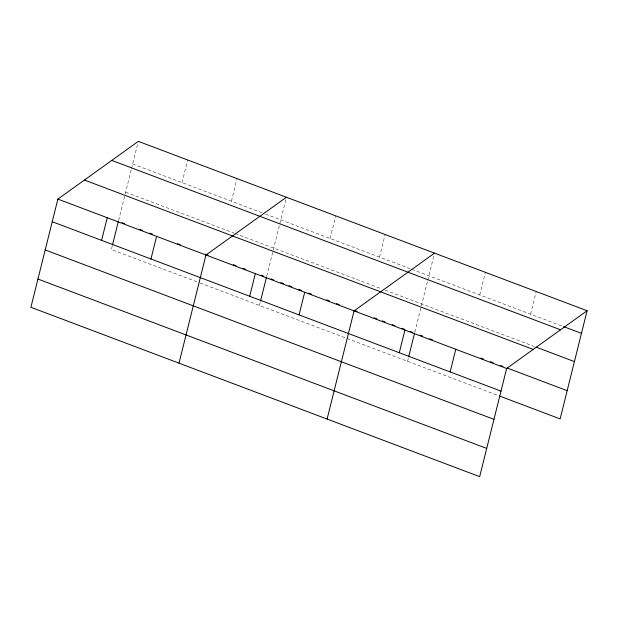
<?xml version="1.0" encoding="UTF-8"?>
<svg xmlns="http://www.w3.org/2000/svg" width="618" height="618" viewBox="0 0 618 618"><rect width="100%" height="100%" fill="white"/><g stroke="black" fill="none" stroke-linecap="round" stroke-linejoin="round"><path stroke-width="0.46" stroke-dasharray="3.09 2.32" d="M112.267 245.879L111.356 249.517L199.32 282.72M118.625 220.379L124.967 194.933M125.191 194.021L131.325 169.44M131.549 168.529L138.1 142.256M182.047 182.611L187.694 159.985M231.418 201.244L237.057 178.617M259.452 305.416L260.363 301.769M266.721 276.277L273.063 250.831M273.287 249.919L286.42 197.25M330.143 238.509L335.79 215.875M379.514 257.142L385.153 234.508M407.548 361.314L408.459 357.667M414.809 332.175L421.159 306.729M421.383 305.817L427.517 281.236M427.741 280.325L434.516 253.141M479.738 294.971L485.377 272.337M530.599 314.168L536.239 291.534M132.685 163.979L261.932 212.762M265.524 214.114L410.924 268.992M411.82 269.332L562.72 326.289M125.647 192.206L234.253 233.195M235.149 233.534L381.445 288.753M385.037 290.112L534.269 346.435M200.217 283.059L498.564 395.667"/><path stroke-width="0.93" d="M57.868 199.096L30.9 307.27L479.668 476.648L506.644 368.482L587.1 310.73L138.332 141.352L57.868 199.096L506.644 368.482M101.591 240.356L107.231 217.729M112.491 244.967L118.393 221.29M150.954 258.988L156.601 236.362M178.996 363.16L205.964 254.995L286.42 197.25M249.687 296.254L255.327 273.627M260.587 300.866L266.489 277.188M299.05 314.886L304.697 292.26M327.092 419.058L354.06 310.893L434.516 253.141M399.282 352.716L404.921 330.089M408.683 356.756L414.585 333.087M450.136 371.912L455.783 349.286M587.1 310.73L560.132 418.904L499.452 395.999M563.616 326.628L581.461 333.365M111.773 160.41L560.549 329.788M536.053 347.107L574.423 361.592M84.419 180.039L533.195 349.425M121.985 222.642L124.681 223.662M139.938 229.417L142.627 230.437M149.811 233.148L152.507 234.16M177.636 243.646L180.325 244.666M205.462 254.152L208.15 255.164M233.28 264.651L235.976 265.67M243.152 268.382L245.848 269.394M261.105 275.157L263.801 276.169M270.978 278.88L273.674 279.9M280.85 282.604L283.546 283.623M288.93 285.655L291.619 286.675M298.803 289.386L301.499 290.398M308.676 293.11L311.372 294.122M326.628 299.885L329.317 300.904M336.501 303.608L339.189 304.628M354.454 310.383L357.142 311.402M374.199 317.837L376.887 318.857M382.272 320.889L384.968 321.901M392.144 324.612L394.84 325.632M402.017 328.343L404.713 329.355M410.097 331.387L412.793 332.407M419.939 335.103L422.619 336.115M429.757 338.811L432.43 339.823M480.619 358.007L483.291 359.019M490.429 361.708L493.11 362.72M500.248 365.416L502.921 366.428M507.386 368.112L567.169 390.676M52.229 221.723L500.997 391.109M45.191 249.95L493.96 419.336M37.937 279.035L486.714 448.421"/></g></svg>
